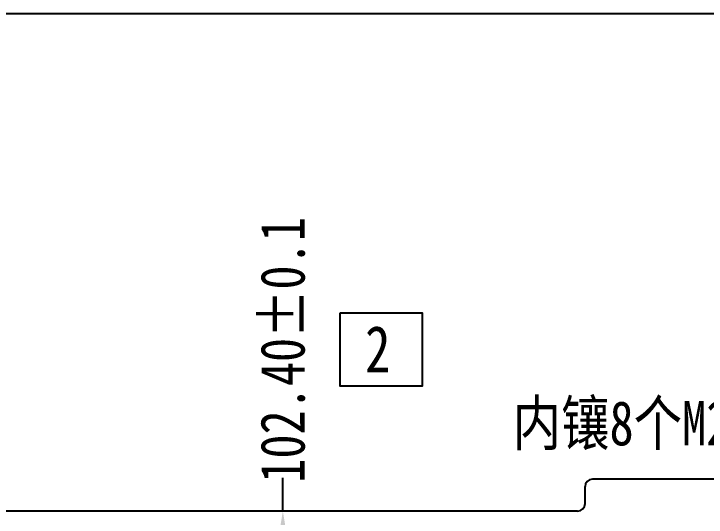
# Model space of a CAD drawing. Header units: inches. Extents: x 1493 to 1950, y -14 to 309.
# Drawn here: x 1706.8 to 1800.4, y 240.8 to 308.8 of the extents above; entities that cross this region are included whole.
import ezdxf

# ---------------------------------------------------------------- set-up
doc = ezdxf.new("R2010")
doc.units = ezdxf.units.IN
doc.header["$LTSCALE"] = 0.909449
doc.header["$MEASUREMENT"] = 0
doc.header["$PDMODE"] = 3
doc.header["$PDSIZE"] = 0.3125
doc.linetypes.add('PHANTOM', pattern=[0.8, 0.45, -0.05, 0.1, -0.05, 0.1, -0.05])
doc.layers.get('0').update_dxf_attribs({"linetype": 'CONTINUOUS'})
doc.layers.get('Defpoints').update_dxf_attribs({"linetype": 'CONTINUOUS'})
doc.layers.add('DEFAULT_3', color=7, linetype='PHANTOM')
doc.layers.add('文字', color=4, linetype='CONTINUOUS')
doc.styles.get("Standard").update_dxf_attribs({"font": 'txt', "width": 0.8})
doc.dimstyles.get("Standard").update_dxf_attribs({"dimtxt": 6, "dimasz": 4.5, "dimexe": 1, "dimexo": 1, "dimgap": 0.09, "dimtad": 0, "dimzin": 1, "dimdsep": 46, "dimtxsty": 'Standard', "dimcen": 0.09, "dimclrd": 5, "dimclre": 5, "dimclrt": 1, "dimadec": 0, "dimazin": 0, "dimtp": 0.01, "dimtm": 0.01, "dimtfac": 1, "dimtofl": 0, "dimtmove": 0, "dimatfit": 3, "dimfxl": 0, "dimtolj": 1, "dimtzin": 4, "dimarcsym": 0})

# ---------------------------------------------------------------- blocks, each defined once
blk = doc.blocks.new('*D19')
at = {"layer": 'DEFAULT_3', "color": 3, "linetype": 'ByBlock', "lineweight": -2}
for p, q in [((1743.135, 241.592), (1743.135, 246.092)), ((1742.135, 241.592), (1742.135, 241.592)), ((1743.135, 143.692), (1743.135, 237.092)), ((1747.645, 139.192), (1742.135, 139.192))]:
    blk.add_line(p, q, dxfattribs=at)
at = {"layer": 'DEFAULT_3', "color": 3, "linetype": 'ByBlock'}
for points in [[(1743.885, 237.092), (1742.385, 237.092), (1743.135, 241.592)], [(1742.385, 143.692), (1743.885, 143.692), (1743.135, 139.192)]]:
    blk.add_solid(points, dxfattribs=at)
at = {"layer": 'Defpoints', "color": 0, "linetype": 'ByBlock'}
for p in [(1743.135, 241.592), (1743.135, 241.592), (1748.645, 139.192)]:
    blk.add_point(p, dxfattribs=at)
at = {"layer": 'DEFAULT_3', "color": 3, "linetype": 'ByBlock', "insert": (1743.135, 263.382), "char_height": 6, "attachment_point": 5, "rotation": 90}
blk.add_mtext('\\A1;102.40%%P0.1', dxfattribs=at)

msp = doc.modelspace()

# ---------------------------------------------------------------- linework, layer by layer
at = {"color": 7, "linetype": 'Continuous'}
for p, q in [((1821.763, 245.892), (1784.995, 245.892)), ((1783.995, 242.592), (1783.995, 244.892)), ((1782.995, 241.592), (1703.275, 241.592))]:
    msp.add_line(p, q, dxfattribs=at)
for points in [[(1493.392, -13.73), (1949.598, -13.73), (1949.598, 308.84), (1493.392, 308.84)], [(1750.865, 268.394), (1761.958, 268.394), (1761.958, 258.498), (1750.865, 258.498)]]:
    msp.add_lwpolyline(points, close=True)
for centre, start, end in [((1784.995, 244.892), 90, 180), ((1782.995, 242.592), 270, 360)]:
    msp.add_arc(centre, 1, start, end, dxfattribs=at)

# ---------------------------------------------------------------- texts
at = {"color": 2, "linetype": 'Continuous', "insert": (1757.679, 266.64), "char_height": 6.3, "width": 63.00787, "attachment_point": 3, "line_spacing_factor": 0.9}
msp.add_mtext('{\\fSimSun|b0|i0|c134|p2;2}', dxfattribs=at)
at = {"layer": '文字', "lineweight": 0, "insert": (1774.208, 256.483), "char_height": 6, "width": 98.60204, "attachment_point": 1}
msp.add_mtext('{\\fSimSun|b0|i0|c134|p54;\\C3;内镶8个M2的铜螺柱}', dxfattribs=at)

# ---------------------------------------------------------------- dimensions: what is measured, and where the dimension line sits
at = {"layer": 'DEFAULT_3', "linetype": 'ByBlock'}
dim = msp.add_linear_dim(base=(1743.135, 241.592), p1=(1748.645, 139.192), p2=(1743.135, 241.592), angle=90, text='<>%%P0.1', dimstyle='Standard', override={"dimclrd": 3, "dimclre": 3, "dimclrt": 3, "dimtfillclr": 256}, dxfattribs=at)
dim.commit()
dim.dimension.update_dxf_attribs({"geometry": '*D19', "text_midpoint": (1743.135, 263.382), "dimtype": 160})

doc.saveas('drawing.dxf')
